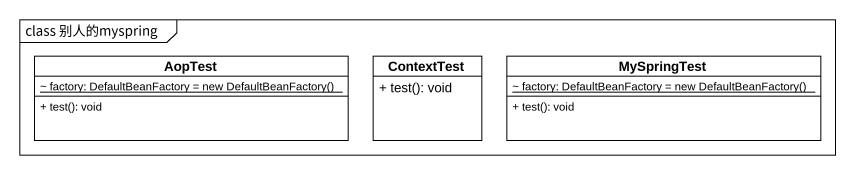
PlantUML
@startuml
mainframe class 别人的myspring
hide circle
hide empty members
skinparam classAttributeIconSize 0
class AopTest {
  {static} {field} ~ factory: DefaultBeanFactory = new DefaultBeanFactory()
  + test(): void
}
class ContextTest {
  + test(): void
}
class MySpringTest {
  {static} {field} ~ factory: DefaultBeanFactory = new DefaultBeanFactory()
  + test(): void
}
@enduml
